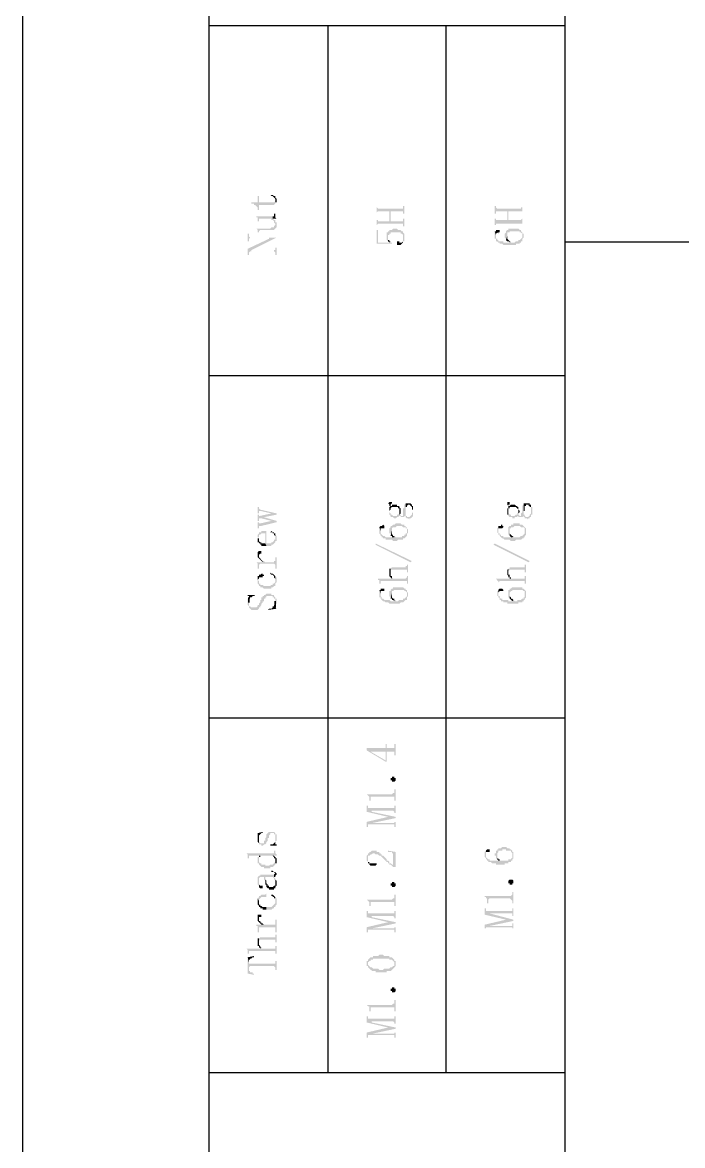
# Model space of a CAD drawing. Header units: inches. Extents: x 3613 to 8393, y -2205 to -794.
# Drawn here: x 3613.22 to 3636.98, y -1720.18 to -1679.76 of the extents above; entities that cross this region are included whole.
import ezdxf

# ---------------------------------------------------------------- set-up
doc = ezdxf.new("R2010")
doc.units = ezdxf.units.IN
doc.header["$MEASUREMENT"] = 0

msp = doc.modelspace()

# ---------------------------------------------------------------- hatches: boundary and pattern name
at = {"transparency": 33554559}
for points in [[(3622.139, -1686.014), (3622.229, -1686.014), (3622.274, -1686.059), (3622.274, -1686.059), (3622.32, -1686.105), (3622.32, -1686.285), (3622.32, -1686.24), (3622.365, -1686.24), (3622.365, -1686.15), (3622.365, -1686.105), (3622.32, -1686.059), (3622.32, -1686.014), (3622.274, -1686.014), (3622.229, -1685.969), (3622.184, -1685.969)], [(3621.462, -1686.24), (3621.462, -1686.285), (3621.552, -1686.285), (3621.552, -1686.33), (3621.598, -1686.33), (3621.643, -1686.375), (3621.643, -1686.375), (3621.688, -1686.42), (3621.688, -1686.511), (3621.733, -1686.511), (3621.733, -1686.33), (3622.274, -1686.33), (3622.32, -1686.285), (3622.32, -1686.15), (3622.32, -1686.195), (3622.32, -1686.195), (3622.274, -1686.24), (3621.733, -1686.24), (3621.733, -1686.014), (3621.688, -1686.014), (3621.688, -1686.24)], [(3625.975, -1686.375), (3625.975, -1686.646), (3625.975, -1686.601), (3625.975, -1686.601), (3626.02, -1686.556), (3626.427, -1686.556), (3626.427, -1686.917), (3626.472, -1686.556), (3626.923, -1686.556), (3626.923, -1686.601), (3626.923, -1686.646), (3626.968, -1686.646), (3626.968, -1686.375), (3626.923, -1686.375), (3626.923, -1686.42), (3626.923, -1686.466), (3626.02, -1686.466), (3625.975, -1686.42)], [(3630.218, -1686.375), (3630.218, -1686.646), (3630.263, -1686.646), (3630.263, -1686.556), (3630.669, -1686.556), (3630.669, -1686.872), (3630.714, -1686.556), (3631.211, -1686.556), (3631.211, -1686.646), (3631.211, -1686.375), (3631.211, -1686.42), (3631.166, -1686.42), (3631.166, -1686.466), (3630.308, -1686.466), (3630.263, -1686.42), (3630.263, -1686.375), (3630.263, -1686.375)], [(3621.643, -1686.736), (3621.643, -1686.781), (3621.688, -1686.781), (3621.688, -1686.827), (3621.688, -1686.917), (3621.733, -1686.917), (3621.733, -1686.872), (3621.733, -1686.827), (3622.184, -1686.827), (3622.184, -1686.872), (3622.229, -1686.872), (3622.274, -1686.917), (3622.274, -1686.962), (3622.274, -1686.962), (3622.32, -1687.007), (3622.32, -1687.052), (3622.32, -1686.872), (3622.274, -1686.872), (3622.229, -1686.827), (3622.229, -1686.736)], [(3622.229, -1686.736), (3622.229, -1686.827), (3622.365, -1686.827), (3622.32, -1686.781), (3622.32, -1686.736), (3622.32, -1686.646), (3622.274, -1686.646), (3622.274, -1686.691), (3622.274, -1686.736), (3622.274, -1686.736)], [(3625.975, -1686.827), (3625.975, -1687.097), (3625.975, -1687.052), (3625.975, -1687.052), (3626.02, -1687.007), (3626.923, -1687.007), (3626.923, -1687.097), (3626.968, -1687.097), (3626.968, -1686.827), (3626.923, -1686.827), (3626.923, -1686.872), (3626.923, -1686.917), (3626.472, -1686.917), (3626.472, -1686.556), (3626.427, -1686.917), (3626.02, -1686.917), (3626.02, -1686.872), (3625.975, -1686.872), (3625.975, -1686.827)], [(3630.218, -1686.827), (3630.218, -1687.052), (3630.263, -1687.052), (3630.263, -1687.007), (3631.211, -1687.007), (3631.211, -1687.052), (3631.211, -1686.827), (3631.211, -1686.827), (3631.166, -1686.872), (3630.714, -1686.872), (3630.714, -1686.556), (3630.669, -1686.872), (3630.263, -1686.872), (3630.263, -1686.827), (3630.263, -1686.827)], [(3621.643, -1687.188), (3621.643, -1687.188), (3621.688, -1687.233), (3621.688, -1687.278), (3621.688, -1687.323), (3621.733, -1687.323), (3621.733, -1687.278), (3621.733, -1687.278), (3621.778, -1687.233), (3622.274, -1687.233), (3622.32, -1687.188), (3622.32, -1687.188), (3622.365, -1687.143), (3622.365, -1687.052), (3622.365, -1686.962), (3622.32, -1686.962), (3622.32, -1686.917), (3622.32, -1686.872), (3622.32, -1687.052), (3622.32, -1687.052), (3622.274, -1687.097), (3622.274, -1687.143), (3622.184, -1687.143), (3622.139, -1687.188)], [(3626.336, -1687.458), (3626.336, -1687.504), (3626.336, -1687.594), (3626.336, -1687.594), (3626.382, -1687.639), (3626.382, -1687.458), (3626.382, -1687.413), (3626.427, -1687.413), (3626.427, -1687.368), (3626.472, -1687.368), (3626.472, -1687.323), (3626.833, -1687.323), (3626.833, -1687.368), (3626.878, -1687.368), (3626.923, -1687.413), (3626.923, -1687.458), (3626.923, -1687.639), (3626.968, -1687.639), (3626.968, -1687.549), (3626.968, -1687.458), (3626.968, -1687.368), (3626.968, -1687.368), (3626.923, -1687.323), (3626.923, -1687.278), (3626.878, -1687.278), (3626.833, -1687.233), (3626.743, -1687.233), (3626.697, -1687.188), (3626.562, -1687.188), (3626.517, -1687.233), (3626.427, -1687.233), (3626.427, -1687.278), (3626.382, -1687.278), (3626.382, -1687.323), (3626.336, -1687.323), (3626.336, -1687.413), (3626.336, -1687.413)], [(3630.579, -1687.458), (3630.579, -1687.504), (3630.579, -1687.504), (3630.624, -1687.549), (3630.624, -1687.594), (3630.624, -1687.594), (3630.669, -1687.458), (3630.669, -1687.413), (3630.669, -1687.323), (3630.759, -1687.323), (3630.759, -1687.278), (3631.12, -1687.278), (3631.12, -1687.323), (3631.166, -1687.323), (3631.211, -1687.368), (3631.211, -1687.413), (3631.211, -1687.594), (3631.211, -1687.549), (3631.256, -1687.504), (3631.256, -1687.458), (3631.256, -1687.368), (3631.211, -1687.368), (3631.211, -1687.323), (3631.211, -1687.323), (3631.166, -1687.278), (3631.166, -1687.233), (3631.12, -1687.233), (3631.075, -1687.188), (3630.714, -1687.188), (3630.714, -1687.233), (3630.669, -1687.233), (3630.624, -1687.278), (3630.624, -1687.323), (3630.579, -1687.368), (3630.579, -1687.413)], [(3621.327, -1687.368), (3621.327, -1687.639), (3621.372, -1687.639), (3621.372, -1687.549), (3621.372, -1687.549), (3621.417, -1687.504), (3622.094, -1687.504), (3622.094, -1687.549), (3622.365, -1687.504), (3621.417, -1687.504), (3621.372, -1687.458), (3621.372, -1687.368)], [(3621.327, -1687.91), (3621.327, -1688.135), (3621.372, -1688.135), (3621.372, -1688.045), (3621.372, -1688.045), (3621.417, -1688), (3621.462, -1687.955), (3622.365, -1687.504), (3622.094, -1687.549)], [(3625.975, -1687.233), (3625.975, -1687.729), (3626.517, -1687.729), (3626.517, -1687.684), (3626.472, -1687.684), (3626.472, -1687.639), (3626.427, -1687.684), (3626.02, -1687.684), (3626.02, -1687.233)], [(3626.382, -1687.639), (3626.382, -1687.639), (3626.427, -1687.684), (3626.427, -1687.684), (3626.472, -1687.639), (3626.427, -1687.639), (3626.427, -1687.594), (3626.382, -1687.594), (3626.382, -1687.504), (3626.382, -1687.504)], [(3626.697, -1687.729), (3626.697, -1687.774), (3626.833, -1687.774), (3626.878, -1687.729), (3626.878, -1687.729), (3626.923, -1687.684), (3626.923, -1687.504), (3626.923, -1687.549), (3626.923, -1687.639), (3626.923, -1687.639), (3626.878, -1687.684), (3626.788, -1687.684), (3626.788, -1687.639), (3626.697, -1687.639), (3626.697, -1687.684)], [(3630.218, -1687.278), (3630.263, -1687.413), (3630.263, -1687.368), (3630.263, -1687.368), (3630.308, -1687.323), (3630.308, -1687.323), (3630.353, -1687.368), (3630.353, -1687.323), (3630.398, -1687.323), (3630.398, -1687.278), (3630.398, -1687.233), (3630.263, -1687.233), (3630.263, -1687.278)], [(3630.218, -1687.413), (3630.218, -1687.504), (3630.218, -1687.549), (3630.263, -1687.549), (3630.263, -1687.639), (3630.308, -1687.639), (3630.353, -1687.684), (3630.398, -1687.684), (3630.398, -1687.729), (3630.489, -1687.729), (3630.534, -1687.774), (3630.985, -1687.774), (3630.985, -1687.729), (3631.12, -1687.729), (3631.12, -1687.684), (3631.166, -1687.684), (3631.166, -1687.639), (3631.211, -1687.639), (3631.211, -1687.458), (3631.211, -1687.504), (3631.211, -1687.504), (3631.166, -1687.549), (3631.166, -1687.549), (3631.12, -1687.594), (3631.075, -1687.594), (3631.075, -1687.639), (3630.985, -1687.639), (3630.94, -1687.684), (3630.804, -1687.684), (3630.804, -1687.639), (3630.759, -1687.639), (3630.759, -1687.684), (3630.534, -1687.684), (3630.534, -1687.639), (3630.353, -1687.639), (3630.353, -1687.594), (3630.308, -1687.594), (3630.308, -1687.549), (3630.263, -1687.549), (3630.263, -1687.458), (3630.263, -1687.413), (3630.218, -1687.278), (3630.218, -1687.368), (3630.218, -1687.368)], [(3630.624, -1687.594), (3630.669, -1687.639), (3630.714, -1687.639), (3630.759, -1687.684), (3630.759, -1687.639), (3630.759, -1687.639), (3630.714, -1687.594), (3630.714, -1687.594), (3630.669, -1687.549), (3630.669, -1687.458), (3630.669, -1687.458)], [(3621.417, -1688), (3622.274, -1688), (3622.32, -1688.045), (3622.32, -1688.135), (3622.365, -1688.135), (3622.365, -1687.865), (3622.32, -1687.865), (3622.32, -1687.955), (3622.274, -1687.955), (3622.274, -1688), (3621.462, -1688), (3621.462, -1687.955)], [(3621.688, -1697.207), (3621.688, -1697.433), (3621.733, -1697.433), (3621.733, -1697.388), (3621.733, -1697.342), (3621.778, -1697.342), (3622.184, -1697.433), (3622.184, -1697.433), (3622.365, -1697.478), (3622.365, -1697.433), (3621.778, -1697.297), (3621.778, -1697.297), (3621.733, -1697.252), (3621.733, -1697.207)], [(3626.382, -1697.072), (3626.382, -1697.072), (3626.427, -1697.117), (3626.427, -1697.162), (3626.472, -1697.207), (3626.472, -1697.117), (3626.472, -1697.117), (3626.517, -1697.072), (3626.517, -1697.026), (3626.427, -1697.026)], [(3626.427, -1697.478), (3626.472, -1697.523), (3626.472, -1697.568), (3626.562, -1697.568), (3626.607, -1697.613), (3626.652, -1697.613), (3626.697, -1697.568), (3626.743, -1697.568), (3626.788, -1697.523), (3626.833, -1697.523), (3626.833, -1697.568), (3626.968, -1697.568), (3626.968, -1697.523), (3627.013, -1697.523), (3627.013, -1697.568), (3627.013, -1697.568), (3627.059, -1697.613), (3627.104, -1697.613), (3627.149, -1697.658), (3627.149, -1697.613), (3627.194, -1697.613), (3627.239, -1697.568), (3627.239, -1697.568), (3627.284, -1697.523), (3627.284, -1697.478), (3627.284, -1697.342), (3627.284, -1697.297), (3627.284, -1697.207), (3627.284, -1697.162), (3627.284, -1697.342), (3627.284, -1697.388), (3627.239, -1697.433), (3627.239, -1697.478), (3627.239, -1697.478), (3627.194, -1697.523), (3627.194, -1697.523), (3627.149, -1697.568), (3627.059, -1697.568), (3627.059, -1697.523), (3627.013, -1697.523), (3627.013, -1697.478), (3627.013, -1697.072), (3626.968, -1697.117), (3626.968, -1697.207), (3626.968, -1697.252), (3626.923, -1697.252), (3626.923, -1697.342), (3626.923, -1697.388), (3626.923, -1697.478), (3626.923, -1697.523), (3626.833, -1697.523), (3626.833, -1697.478), (3626.788, -1697.478), (3626.788, -1697.342), (3626.788, -1697.388), (3626.788, -1697.433), (3626.788, -1697.433), (3626.743, -1697.478), (3626.697, -1697.478), (3626.697, -1697.523), (3626.562, -1697.523), (3626.517, -1697.478), (3626.472, -1697.478), (3626.472, -1697.433), (3626.472, -1697.433), (3626.427, -1697.388), (3626.427, -1697.342)], [(3626.427, -1697.342), (3626.427, -1697.388), (3626.427, -1697.478), (3626.427, -1697.342), (3626.427, -1697.342), (3626.472, -1697.297), (3626.472, -1697.252), (3626.472, -1697.252), (3626.517, -1697.207), (3626.743, -1697.207), (3626.743, -1697.252), (3626.788, -1697.252), (3626.788, -1697.342), (3626.788, -1697.478), (3626.833, -1697.433), (3626.833, -1697.342), (3626.833, -1697.252), (3626.833, -1697.252), (3626.788, -1697.207), (3626.788, -1697.162), (3626.697, -1697.162), (3626.697, -1697.117), (3626.517, -1697.117), (3626.517, -1697.162), (3626.472, -1697.162), (3626.472, -1697.117), (3626.472, -1697.207), (3626.427, -1697.207), (3626.427, -1697.252)], [(3627.013, -1697.072), (3627.013, -1697.478), (3627.013, -1697.433), (3627.013, -1697.342), (3627.013, -1697.297), (3627.013, -1697.207), (3627.059, -1697.207), (3627.059, -1697.162), (3627.059, -1697.162), (3627.104, -1697.117), (3627.149, -1697.117), (3627.194, -1697.162), (3627.194, -1697.162), (3627.239, -1697.207), (3627.239, -1697.297), (3627.284, -1697.297), (3627.284, -1697.342), (3627.284, -1697.162), (3627.239, -1697.162), (3627.239, -1697.117), (3627.239, -1697.117), (3627.194, -1697.072)], [(3630.669, -1697.072), (3630.669, -1697.117), (3630.669, -1697.117), (3630.714, -1697.162), (3630.714, -1697.207), (3630.714, -1697.117), (3630.759, -1697.117), (3630.759, -1697.072), (3630.759, -1697.026), (3630.669, -1697.026)], [(3630.669, -1697.342), (3630.669, -1697.388), (3630.669, -1697.478), (3630.714, -1697.478), (3630.714, -1697.342), (3630.714, -1697.252), (3630.759, -1697.252), (3630.759, -1697.207), (3630.985, -1697.207), (3631.03, -1697.252), (3631.03, -1697.252), (3631.075, -1697.297), (3631.075, -1697.342), (3631.075, -1697.478), (3631.075, -1697.433), (3631.075, -1697.433), (3631.12, -1697.388), (3631.12, -1697.342), (3631.12, -1697.342), (3631.075, -1697.297), (3631.075, -1697.252), (3631.075, -1697.207), (3631.03, -1697.207), (3631.03, -1697.162), (3630.985, -1697.162), (3630.94, -1697.117), (3630.804, -1697.117), (3630.759, -1697.162), (3630.714, -1697.162), (3630.714, -1697.117), (3630.714, -1697.207), (3630.714, -1697.252), (3630.669, -1697.252)], [(3630.714, -1697.478), (3630.714, -1697.523), (3630.714, -1697.523), (3630.759, -1697.568), (3630.85, -1697.568), (3630.85, -1697.613), (3630.94, -1697.613), (3630.94, -1697.568), (3631.03, -1697.568), (3631.03, -1697.523), (3631.075, -1697.523), (3631.075, -1697.568), (3631.211, -1697.568), (3631.256, -1697.523), (3631.256, -1697.568), (3631.301, -1697.568), (3631.301, -1697.613), (3631.391, -1697.613), (3631.391, -1697.658), (3631.436, -1697.613), (3631.481, -1697.613), (3631.481, -1697.568), (3631.527, -1697.568), (3631.527, -1697.523), (3631.527, -1697.478), (3631.572, -1697.478), (3631.572, -1697.342), (3631.572, -1697.297), (3631.572, -1697.207), (3631.527, -1697.207), (3631.527, -1697.162), (3631.527, -1697.342), (3631.527, -1697.433), (3631.527, -1697.433), (3631.481, -1697.478), (3631.481, -1697.523), (3631.436, -1697.523), (3631.436, -1697.568), (3631.346, -1697.568), (3631.301, -1697.523), (3631.301, -1697.478), (3631.256, -1697.478), (3631.256, -1697.072), (3631.256, -1697.117), (3631.256, -1697.117), (3631.211, -1697.162), (3631.211, -1697.207), (3631.211, -1697.252), (3631.211, -1697.342), (3631.211, -1697.388), (3631.211, -1697.388), (3631.166, -1697.433), (3631.166, -1697.478), (3631.166, -1697.523), (3631.12, -1697.523), (3631.075, -1697.478), (3631.075, -1697.342), (3631.075, -1697.388), (3631.075, -1697.388), (3631.03, -1697.433), (3631.03, -1697.478), (3630.985, -1697.478), (3630.94, -1697.523), (3630.804, -1697.523), (3630.804, -1697.478), (3630.759, -1697.478), (3630.714, -1697.433), (3630.714, -1697.342)], [(3631.256, -1697.072), (3631.256, -1697.478), (3631.256, -1697.433), (3631.256, -1697.342), (3631.301, -1697.342), (3631.301, -1697.297), (3631.301, -1697.207), (3631.301, -1697.162), (3631.346, -1697.162), (3631.346, -1697.117), (3631.436, -1697.117), (3631.436, -1697.162), (3631.481, -1697.162), (3631.481, -1697.207), (3631.527, -1697.207), (3631.527, -1697.297), (3631.527, -1697.342), (3631.527, -1697.162), (3631.527, -1697.117), (3631.481, -1697.117), (3631.481, -1697.072), (3631.301, -1697.072)], [(3621.688, -1697.478), (3621.688, -1697.703), (3621.733, -1697.703), (3621.733, -1697.658), (3621.733, -1697.613), (3621.823, -1697.613), (3621.913, -1697.568), (3622.365, -1697.478), (3622.184, -1697.433), (3621.778, -1697.523), (3621.733, -1697.523), (3621.733, -1697.478), (3621.733, -1697.478)], [(3621.823, -1697.613), (3622.184, -1697.703), (3622.184, -1697.703), (3622.365, -1697.749), (3622.365, -1697.703), (3621.913, -1697.568)], [(3621.688, -1697.749), (3621.688, -1697.974), (3621.733, -1697.974), (3621.733, -1697.929), (3621.733, -1697.884), (3621.823, -1697.884), (3622.365, -1697.749), (3622.184, -1697.703), (3621.778, -1697.794), (3621.733, -1697.794), (3621.733, -1697.749), (3621.733, -1697.749)], [(3621.688, -1698.2), (3621.688, -1698.335), (3621.688, -1698.29), (3621.733, -1698.29), (3621.733, -1698.245), (3621.733, -1698.2), (3621.778, -1698.2), (3621.823, -1698.155), (3621.959, -1698.155), (3621.959, -1698.516), (3622.004, -1698.606), (3622.184, -1698.606), (3622.184, -1698.561), (3622.229, -1698.561), (3622.274, -1698.516), (3622.274, -1698.516), (3622.32, -1698.471), (3622.32, -1698.426), (3622.365, -1698.426), (3622.365, -1698.335), (3622.365, -1698.29), (3622.365, -1698.245), (3622.32, -1698.2), (3622.32, -1698.155), (3622.32, -1698.29), (3622.32, -1698.38), (3622.274, -1698.38), (3622.274, -1698.426), (3622.274, -1698.426), (3622.229, -1698.471), (3622.184, -1698.471), (3622.184, -1698.516), (3622.004, -1698.516), (3622.004, -1698.065), (3621.823, -1698.065), (3621.823, -1698.11), (3621.733, -1698.11), (3621.733, -1698.155), (3621.733, -1698.155)], [(3622.139, -1698.11), (3622.229, -1698.11), (3622.229, -1698.155), (3622.274, -1698.155), (3622.274, -1698.2), (3622.274, -1698.2), (3622.32, -1698.245), (3622.32, -1698.29), (3622.32, -1698.155), (3622.274, -1698.155), (3622.274, -1698.11), (3622.229, -1698.11), (3622.184, -1698.065), (3622.184, -1698.065)], [(3626.066, -1697.929), (3626.111, -1698.065), (3626.111, -1698.019), (3626.111, -1697.974), (3626.246, -1697.974), (3626.246, -1697.929), (3626.246, -1697.884), (3626.246, -1697.884), (3626.201, -1697.839), (3626.201, -1697.839), (3626.156, -1697.884), (3626.111, -1697.884)], [(3626.066, -1698.019), (3626.066, -1698.11), (3626.066, -1698.155), (3626.066, -1698.155), (3626.111, -1698.2), (3626.111, -1698.245), (3626.156, -1698.245), (3626.156, -1698.29), (3626.201, -1698.29), (3626.201, -1698.335), (3626.291, -1698.335), (3626.291, -1698.38), (3626.517, -1698.38), (3626.562, -1698.426), (3626.697, -1698.426), (3626.743, -1698.38), (3626.923, -1698.38), (3626.923, -1698.335), (3626.968, -1698.335), (3627.013, -1698.29), (3627.013, -1698.29), (3627.059, -1698.245), (3627.059, -1698.065), (3627.059, -1698.11), (3627.059, -1698.155), (3627.013, -1698.155), (3627.013, -1698.2), (3626.968, -1698.2), (3626.968, -1698.245), (3626.878, -1698.245), (3626.878, -1698.29), (3626.652, -1698.29), (3626.607, -1698.245), (3626.607, -1698.29), (3626.291, -1698.29), (3626.246, -1698.245), (3626.201, -1698.245), (3626.156, -1698.2), (3626.156, -1698.2), (3626.111, -1698.155), (3626.111, -1698.065), (3626.111, -1698.065), (3626.066, -1697.929)], [(3626.427, -1698.065), (3626.427, -1698.155), (3626.472, -1698.155), (3626.472, -1698.2), (3626.472, -1698.245), (3626.517, -1698.065), (3626.517, -1697.974), (3626.517, -1697.974), (3626.562, -1697.929), (3626.652, -1697.929), (3626.697, -1697.884), (3626.878, -1697.884), (3626.923, -1697.929), (3627.013, -1697.929), (3627.013, -1697.974), (3627.059, -1697.974), (3627.059, -1698.065), (3627.059, -1698.245), (3627.059, -1698.155), (3627.104, -1698.155), (3627.104, -1698.065), (3627.104, -1698.019), (3627.104, -1698.019), (3627.059, -1697.974), (3627.059, -1697.929), (3627.013, -1697.929), (3627.013, -1697.884), (3626.968, -1697.884), (3626.968, -1697.839), (3626.878, -1697.839), (3626.833, -1697.794), (3626.652, -1697.794), (3626.607, -1697.839), (3626.562, -1697.839), (3626.517, -1697.884), (3626.472, -1697.884), (3626.472, -1697.929), (3626.472, -1697.929), (3626.427, -1697.974), (3626.427, -1698.019), (3626.427, -1698.019)], [(3626.472, -1698.245), (3626.517, -1698.245), (3626.517, -1698.29), (3626.607, -1698.29), (3626.607, -1698.245), (3626.562, -1698.245), (3626.562, -1698.2), (3626.517, -1698.2), (3626.517, -1698.11), (3626.517, -1698.065)], [(3630.308, -1698.019), (3630.308, -1698.11), (3630.308, -1698.11), (3630.353, -1698.155), (3630.353, -1698.2), (3630.398, -1698.2), (3630.398, -1698.245), (3630.398, -1698.245), (3630.443, -1698.29), (3630.443, -1698.29), (3630.489, -1698.335), (3630.534, -1698.335), (3630.579, -1698.38), (3630.759, -1698.38), (3630.804, -1698.426), (3630.94, -1698.426), (3630.985, -1698.38), (3631.166, -1698.38), (3631.211, -1698.335), (3631.256, -1698.335), (3631.256, -1698.29), (3631.301, -1698.29), (3631.301, -1698.245), (3631.301, -1698.065), (3631.301, -1698.11), (3631.301, -1698.155), (3631.301, -1698.155), (3631.256, -1698.2), (3631.256, -1698.2), (3631.211, -1698.245), (3631.166, -1698.245), (3631.12, -1698.29), (3630.895, -1698.29), (3630.895, -1698.245), (3630.85, -1698.29), (3630.534, -1698.29), (3630.534, -1698.245), (3630.443, -1698.245), (3630.443, -1698.2), (3630.398, -1698.2), (3630.398, -1698.155), (3630.353, -1698.155), (3630.353, -1698.065), (3630.353, -1697.929), (3630.353, -1697.929), (3630.308, -1697.974)], [(3630.353, -1697.929), (3630.353, -1698.065), (3630.353, -1698.019), (3630.353, -1697.974), (3630.489, -1697.974), (3630.534, -1697.929), (3630.534, -1697.884), (3630.489, -1697.884), (3630.489, -1697.839), (3630.443, -1697.839), (3630.443, -1697.884), (3630.353, -1697.884)], [(3630.714, -1698.065), (3630.714, -1698.155), (3630.714, -1698.2), (3630.759, -1698.2), (3630.759, -1698.245), (3630.759, -1698.065), (3630.759, -1697.974), (3630.804, -1697.974), (3630.804, -1697.929), (3630.895, -1697.929), (3630.94, -1697.884), (3631.12, -1697.884), (3631.166, -1697.929), (3631.256, -1697.929), (3631.301, -1697.974), (3631.301, -1698.065), (3631.301, -1698.245), (3631.346, -1698.2), (3631.346, -1698.155), (3631.346, -1698.065), (3631.346, -1698.019), (3631.346, -1697.974), (3631.346, -1697.974), (3631.301, -1697.929), (3631.301, -1697.929), (3631.256, -1697.884), (3631.256, -1697.884), (3631.211, -1697.839), (3631.12, -1697.839), (3631.12, -1697.794), (3630.895, -1697.794), (3630.895, -1697.839), (3630.804, -1697.839), (3630.804, -1697.884), (3630.759, -1697.884), (3630.714, -1697.929), (3630.714, -1698.019), (3630.714, -1698.019)], [(3630.759, -1698.245), (3630.759, -1698.245), (3630.804, -1698.29), (3630.85, -1698.29), (3630.895, -1698.245), (3630.85, -1698.245), (3630.804, -1698.2), (3630.804, -1698.2), (3630.759, -1698.155), (3630.759, -1698.11), (3630.759, -1698.065)], [(3621.688, -1698.335), (3621.688, -1698.426), (3621.688, -1698.471), (3621.733, -1698.471), (3621.733, -1698.516), (3621.778, -1698.516), (3621.778, -1698.561), (3621.823, -1698.561), (3621.823, -1698.606), (3622.004, -1698.606), (3621.959, -1698.516), (3621.823, -1698.516), (3621.823, -1698.471), (3621.778, -1698.471), (3621.733, -1698.426), (3621.733, -1698.335), (3621.688, -1698.335), (3621.688, -1698.2), (3621.688, -1698.245), (3621.688, -1698.29)], [(3621.688, -1698.922), (3621.688, -1698.967), (3621.688, -1699.012), (3621.733, -1699.057), (3621.733, -1698.922), (3621.733, -1698.922), (3621.778, -1698.877), (3621.823, -1698.877), (3621.823, -1698.832), (3621.823, -1698.787), (3621.733, -1698.787), (3621.688, -1698.832), (3621.688, -1698.877)], [(3627.239, -1699.148), (3627.194, -1699.193), (3625.93, -1698.561), (3625.93, -1698.516)], [(3631.481, -1699.148), (3631.436, -1699.193), (3630.173, -1698.561), (3630.218, -1698.516)], [(3621.643, -1699.193), (3621.643, -1699.193), (3621.688, -1699.238), (3621.688, -1699.283), (3621.688, -1699.373), (3621.688, -1699.419), (3621.733, -1699.419), (3621.733, -1699.283), (3621.733, -1699.283), (3621.778, -1699.238), (3622.274, -1699.238), (3622.32, -1699.283), (3622.32, -1699.419), (3622.365, -1699.419), (3622.365, -1699.012), (3622.32, -1699.012), (3622.32, -1699.148), (3622.274, -1699.148), (3622.274, -1699.193), (3621.959, -1699.193), (3621.913, -1699.148), (3621.868, -1699.148), (3621.868, -1699.193)], [(3621.733, -1699.057), (3621.733, -1699.057), (3621.778, -1699.103), (3621.778, -1699.103), (3621.823, -1699.148), (3621.823, -1699.148), (3621.868, -1699.193), (3621.868, -1699.148), (3621.868, -1699.148), (3621.823, -1699.103), (3621.823, -1699.103), (3621.778, -1699.057), (3621.778, -1699.057), (3621.733, -1699.012), (3621.733, -1698.967), (3621.733, -1698.922)], [(3626.472, -1699.419), (3626.472, -1699.554), (3626.472, -1699.509), (3626.472, -1699.464), (3627.059, -1699.464), (3627.059, -1699.554), (3627.104, -1699.554), (3627.104, -1699.283), (3627.059, -1699.283), (3627.059, -1699.328), (3627.013, -1699.328), (3627.013, -1699.373), (3626.517, -1699.373)], [(3630.714, -1699.419), (3630.714, -1699.554), (3630.714, -1699.509), (3630.714, -1699.509), (3630.759, -1699.464), (3631.301, -1699.464), (3631.301, -1699.554), (3631.346, -1699.554), (3631.346, -1699.283), (3631.301, -1699.283), (3631.301, -1699.328), (3631.301, -1699.373), (3630.759, -1699.373), (3630.759, -1699.419)], [(3621.688, -1699.825), (3621.688, -1699.915), (3621.688, -1699.96), (3621.688, -1699.825), (3621.688, -1699.825), (3621.733, -1699.78), (3621.733, -1699.734), (3621.868, -1699.734), (3621.868, -1699.689), (3621.913, -1699.689), (3621.913, -1699.644), (3621.868, -1699.644), (3621.868, -1699.599), (3621.823, -1699.599), (3621.778, -1699.644), (3621.733, -1699.644), (3621.733, -1699.689), (3621.688, -1699.689), (3621.688, -1699.78), (3621.688, -1699.78)], [(3621.688, -1699.96), (3621.733, -1700.005), (3621.733, -1700.05), (3621.778, -1700.05), (3621.778, -1700.095), (3621.868, -1700.095), (3621.913, -1700.141), (3622.184, -1700.141), (3622.184, -1700.095), (3622.229, -1700.095), (3622.274, -1700.05), (3622.32, -1700.05), (3622.32, -1700.005), (3622.32, -1699.96), (3622.365, -1699.915), (3622.365, -1699.825), (3622.365, -1699.734), (3622.32, -1699.734), (3622.32, -1699.689), (3622.32, -1699.825), (3622.32, -1699.87), (3622.32, -1699.915), (3622.274, -1699.96), (3622.229, -1699.96), (3622.229, -1700.005), (3622.184, -1700.005), (3622.139, -1700.05), (3621.913, -1700.05), (3621.868, -1700.005), (3621.778, -1700.005), (3621.778, -1699.96), (3621.733, -1699.96), (3621.733, -1699.915), (3621.733, -1699.87), (3621.688, -1699.825)], [(3622.139, -1699.599), (3622.139, -1699.599), (3622.184, -1699.644), (3622.229, -1699.644), (3622.274, -1699.689), (3622.274, -1699.734), (3622.32, -1699.78), (3622.32, -1699.825), (3622.32, -1699.689), (3622.274, -1699.644), (3622.274, -1699.644), (3622.229, -1699.599), (3622.184, -1699.599), (3622.139, -1699.554)], [(3626.02, -1699.78), (3626.02, -1699.825), (3626.066, -1699.825), (3626.066, -1699.87), (3626.066, -1699.96), (3626.111, -1699.96), (3626.111, -1699.915), (3626.111, -1699.87), (3627.059, -1699.87), (3627.059, -1699.96), (3627.104, -1699.96), (3627.104, -1699.689), (3627.059, -1699.689), (3627.059, -1699.734), (3627.059, -1699.734), (3627.013, -1699.78), (3626.562, -1699.78), (3626.517, -1699.734), (3626.517, -1699.78)], [(3626.427, -1699.554), (3626.427, -1699.599), (3626.427, -1699.689), (3626.427, -1699.689), (3626.472, -1699.734), (3626.472, -1699.734), (3626.517, -1699.78), (3626.517, -1699.734), (3626.517, -1699.689), (3626.472, -1699.689), (3626.472, -1699.644), (3626.472, -1699.419), (3626.427, -1699.419), (3626.427, -1699.464), (3626.427, -1699.509)], [(3630.263, -1699.78), (3630.263, -1699.78), (3630.308, -1699.825), (3630.308, -1699.87), (3630.353, -1699.87), (3630.353, -1699.96), (3630.353, -1699.915), (3630.353, -1699.915), (3630.398, -1699.87), (3631.301, -1699.87), (3631.301, -1699.96), (3631.346, -1699.96), (3631.346, -1699.689), (3631.301, -1699.689), (3631.301, -1699.734), (3631.301, -1699.78), (3630.804, -1699.78), (3630.804, -1699.734), (3630.804, -1699.78)], [(3630.669, -1699.554), (3630.669, -1699.599), (3630.669, -1699.644), (3630.714, -1699.689), (3630.714, -1699.734), (3630.759, -1699.734), (3630.759, -1699.78), (3630.804, -1699.78), (3630.804, -1699.734), (3630.759, -1699.734), (3630.759, -1699.689), (3630.759, -1699.644), (3630.714, -1699.644), (3630.714, -1699.419), (3630.714, -1699.419), (3630.669, -1699.464), (3630.669, -1699.509)], [(3626.427, -1700.321), (3626.427, -1700.411), (3626.427, -1700.411), (3626.472, -1700.457), (3626.472, -1700.502), (3626.472, -1700.502), (3626.517, -1700.321), (3626.517, -1700.276), (3626.517, -1700.231), (3626.562, -1700.231), (3626.607, -1700.186), (3626.968, -1700.186), (3626.968, -1700.231), (3627.013, -1700.231), (3627.059, -1700.276), (3627.059, -1700.502), (3627.059, -1700.457), (3627.059, -1700.457), (3627.104, -1700.411), (3627.104, -1700.321), (3627.104, -1700.276), (3627.059, -1700.276), (3627.059, -1700.186), (3627.013, -1700.186), (3627.013, -1700.141), (3626.968, -1700.141), (3626.923, -1700.095), (3626.562, -1700.095), (3626.562, -1700.141), (3626.517, -1700.141), (3626.472, -1700.186), (3626.472, -1700.231), (3626.427, -1700.231)], [(3630.714, -1700.321), (3630.714, -1700.411), (3630.714, -1700.457), (3630.714, -1700.457), (3630.759, -1700.502), (3630.759, -1700.321), (3630.759, -1700.276), (3630.759, -1700.276), (3630.804, -1700.231), (3630.85, -1700.231), (3630.85, -1700.186), (3631.211, -1700.186), (3631.256, -1700.231), (3631.301, -1700.231), (3631.301, -1700.276), (3631.301, -1700.502), (3631.346, -1700.457), (3631.346, -1700.411), (3631.346, -1700.321), (3631.346, -1700.276), (3631.346, -1700.231), (3631.301, -1700.186), (3631.301, -1700.186), (3631.256, -1700.141), (3631.211, -1700.141), (3631.211, -1700.095), (3630.85, -1700.095), (3630.804, -1700.141), (3630.759, -1700.141), (3630.759, -1700.186), (3630.714, -1700.186), (3630.714, -1700.231)], [(3621.327, -1700.637), (3621.327, -1700.727), (3621.327, -1700.727), (3621.372, -1700.772), (3621.372, -1700.818), (3621.372, -1700.818), (3621.417, -1700.863), (3621.417, -1700.863), (3621.462, -1700.908), (3621.688, -1700.908), (3621.733, -1700.863), (3621.733, -1700.818), (3621.778, -1700.818), (3621.778, -1700.772), (3621.778, -1700.772), (3621.823, -1700.727), (3621.823, -1700.682), (3621.868, -1700.637), (3621.868, -1700.592), (3621.913, -1700.592), (3621.913, -1700.502), (3621.959, -1700.502), (3621.959, -1700.457), (3622.004, -1700.457), (3622.004, -1700.411), (3622.229, -1700.411), (3622.229, -1700.457), (3622.274, -1700.457), (3622.274, -1700.502), (3622.32, -1700.502), (3622.32, -1700.592), (3622.32, -1700.772), (3622.32, -1700.727), (3622.365, -1700.682), (3622.365, -1700.592), (3622.365, -1700.502), (3622.32, -1700.502), (3622.32, -1700.457), (3622.32, -1700.457), (3622.274, -1700.411), (3622.274, -1700.366), (3622.184, -1700.366), (3622.184, -1700.321), (3622.004, -1700.321), (3621.959, -1700.366), (3621.913, -1700.366), (3621.913, -1700.411), (3621.868, -1700.411), (3621.868, -1700.457), (3621.823, -1700.457), (3621.823, -1700.547), (3621.778, -1700.547), (3621.778, -1700.637), (3621.733, -1700.682), (3621.733, -1700.727), (3621.688, -1700.727), (3621.688, -1700.772), (3621.688, -1700.772), (3621.643, -1700.818), (3621.462, -1700.818), (3621.417, -1700.772), (3621.372, -1700.772), (3621.372, -1700.682), (3621.372, -1700.502), (3621.327, -1700.502), (3621.327, -1700.592), (3621.327, -1700.592)], [(3621.327, -1700.366), (3621.327, -1700.411), (3621.372, -1700.411), (3621.372, -1700.592), (3621.372, -1700.502), (3621.417, -1700.502), (3621.417, -1700.457), (3621.462, -1700.457), (3621.507, -1700.411), (3621.552, -1700.411), (3621.598, -1700.366), (3621.552, -1700.366)], [(3626.066, -1700.186), (3626.111, -1700.321), (3626.111, -1700.276), (3626.111, -1700.231), (3626.246, -1700.231), (3626.246, -1700.186), (3626.246, -1700.141), (3626.111, -1700.141), (3626.111, -1700.186)], [(3626.066, -1700.321), (3626.066, -1700.411), (3626.066, -1700.457), (3626.111, -1700.457), (3626.111, -1700.502), (3626.111, -1700.502), (3626.156, -1700.547), (3626.156, -1700.547), (3626.201, -1700.592), (3626.246, -1700.592), (3626.291, -1700.637), (3626.382, -1700.637), (3626.427, -1700.682), (3626.788, -1700.682), (3626.833, -1700.637), (3626.923, -1700.637), (3626.968, -1700.592), (3626.968, -1700.592), (3627.013, -1700.547), (3627.059, -1700.547), (3627.059, -1700.366), (3627.059, -1700.411), (3627.059, -1700.411), (3627.013, -1700.457), (3627.013, -1700.457), (3626.968, -1700.502), (3626.923, -1700.502), (3626.923, -1700.547), (3626.788, -1700.547), (3626.743, -1700.592), (3626.652, -1700.592), (3626.652, -1700.547), (3626.607, -1700.547), (3626.607, -1700.592), (3626.472, -1700.592), (3626.427, -1700.547), (3626.246, -1700.547), (3626.201, -1700.502), (3626.156, -1700.502), (3626.156, -1700.457), (3626.111, -1700.411), (3626.111, -1700.366), (3626.111, -1700.321), (3626.066, -1700.186), (3626.066, -1700.231), (3626.066, -1700.276)], [(3626.472, -1700.502), (3626.517, -1700.502), (3626.517, -1700.547), (3626.562, -1700.547), (3626.607, -1700.592), (3626.607, -1700.502), (3626.562, -1700.502), (3626.517, -1700.457), (3626.517, -1700.411), (3626.517, -1700.321)], [(3630.308, -1700.321), (3630.308, -1700.411), (3630.353, -1700.411), (3630.353, -1700.457), (3630.353, -1700.457), (3630.398, -1700.502), (3630.398, -1700.547), (3630.443, -1700.547), (3630.443, -1700.592), (3630.534, -1700.592), (3630.534, -1700.637), (3630.669, -1700.637), (3630.669, -1700.682), (3631.075, -1700.682), (3631.075, -1700.637), (3631.211, -1700.637), (3631.211, -1700.592), (3631.256, -1700.592), (3631.256, -1700.547), (3631.301, -1700.547), (3631.301, -1700.366), (3631.301, -1700.411), (3631.301, -1700.457), (3631.256, -1700.457), (3631.256, -1700.502), (3631.211, -1700.502), (3631.166, -1700.547), (3631.03, -1700.547), (3631.03, -1700.592), (3630.94, -1700.592), (3630.895, -1700.547), (3630.895, -1700.547), (3630.85, -1700.592), (3630.714, -1700.592), (3630.714, -1700.547), (3630.489, -1700.547), (3630.489, -1700.502), (3630.443, -1700.502), (3630.398, -1700.457), (3630.398, -1700.411), (3630.353, -1700.411), (3630.353, -1700.366), (3630.353, -1700.186), (3630.353, -1700.231), (3630.308, -1700.231), (3630.308, -1700.276)], [(3630.353, -1700.186), (3630.353, -1700.321), (3630.353, -1700.276), (3630.353, -1700.276), (3630.398, -1700.231), (3630.534, -1700.231), (3630.534, -1700.186), (3630.534, -1700.186), (3630.489, -1700.141), (3630.398, -1700.141)], [(3630.759, -1700.502), (3630.759, -1700.502), (3630.804, -1700.547), (3630.804, -1700.547), (3630.85, -1700.592), (3630.895, -1700.547), (3630.85, -1700.502), (3630.804, -1700.502), (3630.804, -1700.457), (3630.804, -1700.457), (3630.759, -1700.411), (3630.759, -1700.321)], [(3622.049, -1700.908), (3622.049, -1700.908), (3622.365, -1700.863), (3622.365, -1700.863), (3622.32, -1700.818), (3622.32, -1700.682), (3622.32, -1700.727), (3622.274, -1700.727), (3622.274, -1700.772), (3622.229, -1700.772), (3622.229, -1700.818), (3622.229, -1700.818), (3622.184, -1700.863), (3622.094, -1700.863)], [(3625.614, -1705.872), (3625.614, -1705.963), (3626.291, -1706.369), (3626.336, -1706.369), (3626.336, -1706.008), (3626.607, -1706.008), (3626.607, -1706.143), (3626.652, -1706.143), (3626.652, -1705.737), (3626.607, -1705.737), (3626.607, -1705.827), (3626.607, -1705.872), (3626.336, -1705.872), (3626.336, -1705.737), (3626.291, -1705.737), (3626.291, -1706.324), (3625.75, -1706.008), (3625.75, -1706.008)], [(3625.614, -1705.872), (3625.75, -1706.008), (3626.291, -1706.008), (3626.291, -1706.324), (3626.291, -1705.872)], [(3626.652, -1707.001), (3626.652, -1707.046), (3626.652, -1707.046), (3626.607, -1707.091), (3626.517, -1707.091), (3626.517, -1707.046), (3626.472, -1707.046), (3626.472, -1707.001), (3626.472, -1706.956), (3626.517, -1706.956), (3626.517, -1706.91), (3626.607, -1706.91), (3626.607, -1706.956), (3626.652, -1706.956), (3626.652, -1707.001)], [(3625.614, -1707.542), (3625.614, -1707.542), (3625.659, -1707.587), (3625.659, -1707.587), (3625.705, -1707.633), (3625.705, -1707.678), (3625.705, -1707.768), (3625.75, -1707.768), (3625.75, -1707.633), (3626.607, -1707.633), (3626.607, -1707.678), (3626.607, -1707.768), (3626.652, -1707.768), (3626.652, -1707.362), (3626.607, -1707.362), (3626.607, -1707.452), (3626.607, -1707.497), (3626.562, -1707.497), (3626.517, -1707.542)], [(3625.614, -1707.948), (3625.614, -1708.174), (3626.382, -1708.355), (3626.382, -1708.355), (3626.652, -1708.4), (3626.652, -1708.355), (3625.795, -1708.174), (3625.795, -1708.129), (3625.705, -1708.039), (3625.659, -1708.039), (3625.659, -1707.948)], [(3625.705, -1708.039), (3625.795, -1708.129), (3626.562, -1708.129), (3626.607, -1708.174), (3626.607, -1708.219), (3626.652, -1708.219), (3626.652, -1707.948), (3626.607, -1707.948), (3626.607, -1707.994), (3626.607, -1708.039), (3626.562, -1708.039)], [(3625.614, -1708.535), (3625.614, -1708.716), (3625.659, -1708.716), (3625.659, -1708.671), (3625.659, -1708.625), (3625.705, -1708.625), (3625.795, -1708.58), (3626.652, -1708.4), (3626.382, -1708.355)], [(3625.705, -1708.625), (3626.607, -1708.625), (3626.607, -1708.716), (3626.652, -1708.716), (3626.652, -1708.535), (3626.607, -1708.535), (3626.607, -1708.58), (3625.795, -1708.58)], [(3621.688, -1708.941), (3621.688, -1708.987), (3621.733, -1709.302), (3621.733, -1709.122), (3621.733, -1709.077), (3621.733, -1709.032), (3621.778, -1708.987), (3621.778, -1708.987), (3621.823, -1708.941), (3621.868, -1708.941), (3621.868, -1708.896)], [(3621.688, -1709.122), (3621.688, -1709.212), (3621.688, -1709.257), (3621.733, -1709.302), (3621.688, -1708.987), (3621.688, -1709.032)], [(3621.733, -1709.302), (3621.733, -1709.348), (3621.823, -1709.348), (3621.823, -1709.393), (3621.868, -1709.393), (3621.913, -1709.348), (3621.959, -1709.348), (3622.004, -1709.302), (3622.004, -1709.257), (3622.004, -1709.257), (3622.049, -1709.212), (3622.049, -1709.167), (3622.049, -1709.122), (3622.094, -1709.122), (3622.094, -1709.032), (3622.094, -1709.032), (3622.139, -1708.987), (3622.139, -1708.941), (3622.274, -1708.941), (3622.274, -1708.987), (3622.32, -1708.987), (3622.32, -1709.032), (3622.32, -1709.302), (3622.32, -1709.257), (3622.365, -1709.212), (3622.365, -1709.122), (3622.365, -1708.987), (3622.32, -1708.987), (3622.32, -1708.941), (3622.32, -1708.941), (3622.274, -1708.896), (3622.094, -1708.896), (3622.049, -1708.941), (3622.049, -1708.941), (3622.004, -1708.987), (3622.004, -1709.032), (3622.004, -1709.077), (3621.959, -1709.122), (3621.959, -1709.167), (3621.959, -1709.212), (3621.913, -1709.212), (3621.913, -1709.302), (3621.778, -1709.302), (3621.733, -1709.257), (3621.733, -1709.212), (3621.733, -1709.122)], [(3622.139, -1709.348), (3622.139, -1709.393), (3622.365, -1709.393), (3622.365, -1709.348), (3622.32, -1709.348), (3622.32, -1709.122), (3622.32, -1709.167), (3622.32, -1709.257), (3622.32, -1709.257), (3622.274, -1709.302), (3622.274, -1709.302), (3622.229, -1709.348), (3622.184, -1709.348)], [(3621.282, -1709.664), (3621.282, -1709.664), (3621.327, -1709.709), (3621.327, -1709.754), (3621.327, -1709.844), (3621.372, -1709.844), (3621.372, -1709.754), (3621.778, -1709.754), (3621.778, -1709.799), (3621.778, -1709.754), (3622.365, -1709.754), (3622.365, -1709.709), (3622.365, -1709.709), (3622.32, -1709.664), (3622.32, -1709.618), (3622.32, -1709.573), (3622.274, -1709.573), (3622.274, -1709.618), (3622.274, -1709.664), (3622.229, -1709.664)], [(3621.688, -1709.934), (3621.688, -1709.979), (3621.688, -1710.025), (3621.733, -1710.025), (3621.733, -1710.07), (3621.733, -1710.07), (3621.778, -1710.115), (3621.778, -1710.115), (3621.823, -1710.16), (3621.913, -1710.16), (3621.913, -1710.205), (3622.139, -1710.205), (3622.139, -1710.16), (3622.229, -1710.16), (3622.274, -1710.115), (3622.274, -1710.115), (3622.32, -1710.07), (3622.32, -1709.934), (3622.32, -1709.979), (3622.32, -1709.979), (3622.274, -1710.025), (3622.274, -1710.025), (3622.229, -1710.07), (3622.139, -1710.07), (3622.094, -1710.115), (3621.959, -1710.115), (3621.959, -1710.07), (3621.823, -1710.07), (3621.823, -1710.025), (3621.778, -1710.025), (3621.733, -1709.979), (3621.733, -1709.799), (3621.688, -1709.799), (3621.688, -1709.844), (3621.688, -1709.889)], [(3621.733, -1709.799), (3621.733, -1709.889), (3621.733, -1709.799), (3621.778, -1709.799), (3621.778, -1709.754), (3621.733, -1709.754)], [(3622.229, -1709.754), (3622.274, -1709.799), (3622.274, -1709.844), (3622.32, -1709.844), (3622.32, -1710.07), (3622.32, -1710.025), (3622.365, -1710.025), (3622.365, -1709.979), (3622.365, -1709.934), (3622.365, -1709.889), (3622.365, -1709.844), (3622.32, -1709.799), (3622.32, -1709.799), (3622.274, -1709.754)], [(3625.614, -1709.844), (3625.614, -1709.889), (3625.614, -1709.934), (3625.659, -1709.979), (3625.659, -1709.844), (3625.659, -1709.754), (3625.705, -1709.754), (3625.75, -1709.709), (3625.795, -1709.709), (3625.84, -1709.664), (3625.885, -1709.664), (3625.93, -1709.709), (3626.02, -1709.709), (3626.066, -1709.754), (3626.111, -1709.754), (3626.156, -1709.799), (3626.156, -1709.799), (3626.201, -1709.844), (3626.201, -1709.844), (3626.246, -1709.889), (3626.246, -1709.889), (3626.291, -1709.934), (3626.291, -1709.934), (3626.336, -1709.979), (3626.382, -1709.979), (3626.382, -1710.025), (3626.427, -1710.025), (3626.427, -1710.07), (3626.472, -1710.07), (3626.517, -1710.115), (3626.517, -1710.115), (3626.562, -1710.16), (3626.562, -1710.07), (3626.517, -1710.07), (3626.472, -1710.025), (3626.427, -1710.025), (3626.427, -1709.979), (3626.427, -1709.979), (3626.382, -1709.934), (3626.336, -1709.934), (3626.336, -1709.889), (3626.336, -1709.889), (3626.291, -1709.844), (3626.291, -1709.844), (3626.246, -1709.799), (3626.246, -1709.799), (3626.201, -1709.754), (3626.156, -1709.754), (3626.156, -1709.709), (3626.111, -1709.709), (3626.111, -1709.664), (3626.066, -1709.664), (3626.066, -1709.618), (3625.975, -1709.618), (3625.975, -1709.573), (3625.795, -1709.573), (3625.75, -1709.618), (3625.705, -1709.618), (3625.705, -1709.664), (3625.659, -1709.664), (3625.659, -1709.709), (3625.659, -1709.709), (3625.614, -1709.754), (3625.614, -1709.799), (3625.614, -1709.799)], [(3626.382, -1709.573), (3626.382, -1709.618), (3626.517, -1709.618), (3626.517, -1709.664), (3626.562, -1709.664), (3626.562, -1710.16), (3626.652, -1710.16), (3626.652, -1709.618)], [(3629.857, -1709.709), (3629.857, -1709.754), (3629.857, -1709.799), (3629.902, -1709.844), (3629.902, -1709.889), (3629.947, -1709.889), (3629.947, -1709.934), (3629.992, -1709.934), (3629.992, -1709.979), (3630.082, -1709.979), (3630.127, -1710.025), (3630.263, -1710.025), (3630.263, -1710.07), (3630.579, -1710.07), (3630.579, -1710.025), (3630.714, -1710.025), (3630.714, -1709.979), (3630.804, -1709.979), (3630.804, -1709.934), (3630.85, -1709.934), (3630.85, -1709.889), (3630.85, -1709.754), (3630.85, -1709.844), (3630.804, -1709.844), (3630.804, -1709.889), (3630.714, -1709.889), (3630.714, -1709.934), (3630.037, -1709.934), (3630.037, -1709.889), (3629.992, -1709.889), (3629.947, -1709.844), (3629.947, -1709.844), (3629.902, -1709.799), (3629.902, -1709.754), (3629.902, -1709.573), (3629.857, -1709.618), (3629.857, -1709.664)], [(3629.902, -1709.573), (3629.902, -1709.709), (3629.902, -1709.618), (3630.037, -1709.618), (3630.037, -1709.528), (3629.947, -1709.528)], [(3630.218, -1709.709), (3630.218, -1709.754), (3630.263, -1709.754), (3630.263, -1709.844), (3630.263, -1709.844), (3630.308, -1709.889), (3630.308, -1709.709), (3630.308, -1709.664), (3630.308, -1709.664), (3630.353, -1709.618), (3630.353, -1709.573), (3630.489, -1709.573), (3630.489, -1709.528), (3630.624, -1709.528), (3630.624, -1709.573), (3630.804, -1709.573), (3630.804, -1709.618), (3630.804, -1709.618), (3630.85, -1709.664), (3630.85, -1709.889), (3630.895, -1709.844), (3630.895, -1709.754), (3630.895, -1709.709), (3630.895, -1709.618), (3630.85, -1709.618), (3630.85, -1709.573), (3630.85, -1709.573), (3630.804, -1709.528), (3630.759, -1709.528), (3630.759, -1709.483), (3630.669, -1709.483), (3630.624, -1709.438), (3630.489, -1709.438), (3630.443, -1709.483), (3630.353, -1709.483), (3630.353, -1709.528), (3630.308, -1709.528), (3630.308, -1709.573), (3630.263, -1709.573), (3630.263, -1709.618), (3630.263, -1709.664), (3630.218, -1709.664)], [(3630.308, -1709.889), (3630.308, -1709.889), (3630.353, -1709.934), (3630.398, -1709.934), (3630.398, -1709.889), (3630.353, -1709.889), (3630.353, -1709.844), (3630.308, -1709.844), (3630.308, -1709.799), (3630.308, -1709.709)], [(3625.659, -1709.979), (3625.659, -1710.025), (3625.705, -1710.025), (3625.705, -1710.07), (3625.705, -1710.07), (3625.75, -1710.115), (3625.93, -1710.115), (3625.975, -1710.07), (3625.975, -1710.025), (3625.705, -1710.025), (3625.705, -1709.979), (3625.659, -1709.979), (3625.659, -1709.889), (3625.659, -1709.889)], [(3621.688, -1710.656), (3621.688, -1710.702), (3621.688, -1710.792), (3621.688, -1710.792), (3621.733, -1710.837), (3621.733, -1710.656), (3621.733, -1710.566), (3621.733, -1710.566), (3621.778, -1710.521), (3621.913, -1710.521), (3621.913, -1710.611), (3621.959, -1710.656), (3621.959, -1710.702), (3621.959, -1710.521), (3622.229, -1710.521), (3622.274, -1710.566), (3622.274, -1710.611), (3622.32, -1710.611), (3622.32, -1710.702), (3622.32, -1710.747), (3622.32, -1710.566), (3622.32, -1710.566), (3622.274, -1710.521), (3622.274, -1710.431), (3621.778, -1710.431), (3621.778, -1710.476), (3621.733, -1710.476), (3621.688, -1710.521)], [(3621.959, -1710.702), (3621.959, -1710.792), (3622.004, -1710.792), (3622.004, -1710.837), (3622.004, -1710.882), (3622.004, -1710.882), (3622.049, -1710.927), (3622.094, -1710.927), (3622.094, -1710.972), (3622.274, -1710.972), (3622.274, -1710.927), (3622.32, -1710.927), (3622.32, -1710.882), (3622.32, -1710.882), (3622.365, -1710.837), (3622.365, -1710.747), (3622.365, -1710.702), (3622.365, -1710.656), (3622.32, -1710.611), (3622.32, -1710.792), (3622.32, -1710.837), (3622.274, -1710.837), (3622.229, -1710.882), (3622.094, -1710.882), (3622.094, -1710.837), (3622.049, -1710.837), (3622.049, -1710.792), (3622.049, -1710.792), (3622.004, -1710.747), (3622.004, -1710.702), (3622.004, -1710.656), (3621.959, -1710.611), (3621.959, -1710.521)], [(3622.184, -1710.295), (3622.184, -1710.34), (3622.274, -1710.34), (3622.32, -1710.386), (3622.32, -1710.521), (3622.32, -1710.476), (3622.32, -1710.476), (3622.365, -1710.431), (3622.365, -1710.386), (3622.32, -1710.34), (3622.274, -1710.34), (3622.229, -1710.295)], [(3622.274, -1710.431), (3622.274, -1710.521), (3622.32, -1710.521), (3622.32, -1710.386), (3622.32, -1710.386)], [(3630.895, -1710.702), (3630.895, -1710.747), (3630.85, -1710.747), (3630.85, -1710.792), (3630.759, -1710.792), (3630.759, -1710.747), (3630.714, -1710.747), (3630.714, -1710.702), (3630.714, -1710.656), (3630.714, -1710.656), (3630.759, -1710.611), (3630.85, -1710.611), (3630.895, -1710.656), (3630.895, -1710.702)], [(3621.733, -1710.837), (3621.733, -1710.882), (3621.733, -1710.882), (3621.778, -1710.927), (3621.868, -1710.927), (3621.868, -1710.882), (3621.868, -1710.837), (3621.778, -1710.837), (3621.733, -1710.792), (3621.733, -1710.656)], [(3626.652, -1710.792), (3626.652, -1710.837), (3626.652, -1710.837), (3626.607, -1710.882), (3626.517, -1710.882), (3626.517, -1710.837), (3626.472, -1710.837), (3626.472, -1710.792), (3626.472, -1710.747), (3626.517, -1710.747), (3626.517, -1710.702), (3626.607, -1710.702), (3626.607, -1710.747), (3626.652, -1710.747), (3626.652, -1710.792)], [(3621.688, -1711.288), (3621.733, -1711.379), (3621.733, -1711.333), (3621.733, -1711.333), (3621.778, -1711.288), (3621.778, -1711.288), (3621.823, -1711.243), (3622.004, -1711.243), (3622.004, -1711.694), (3622.184, -1711.694), (3622.229, -1711.649), (3622.274, -1711.649), (3622.274, -1711.604), (3622.32, -1711.604), (3622.32, -1711.559), (3622.32, -1711.559), (3622.365, -1711.514), (3622.365, -1711.469), (3622.365, -1711.379), (3622.365, -1711.333), (3622.365, -1711.288), (3622.32, -1711.288), (3622.32, -1711.243), (3622.32, -1711.379), (3622.32, -1711.469), (3622.32, -1711.469), (3622.274, -1711.514), (3622.274, -1711.514), (3622.229, -1711.559), (3622.229, -1711.559), (3622.184, -1711.604), (3622.004, -1711.604), (3622.004, -1711.108), (3622.004, -1711.108), (3621.959, -1711.153), (3621.823, -1711.153), (3621.778, -1711.198), (3621.733, -1711.198), (3621.733, -1711.243), (3621.733, -1711.243)], [(3621.688, -1711.424), (3621.688, -1711.514), (3621.688, -1711.514), (3621.733, -1711.559), (3621.733, -1711.604), (3621.778, -1711.604), (3621.778, -1711.649), (3621.868, -1711.649), (3621.868, -1711.694), (3622.004, -1711.694), (3622.004, -1711.604), (3621.868, -1711.604), (3621.823, -1711.559), (3621.778, -1711.559), (3621.778, -1711.514), (3621.733, -1711.514), (3621.733, -1711.469), (3621.733, -1711.379), (3621.688, -1711.288), (3621.688, -1711.333), (3621.688, -1711.379)], [(3622.184, -1711.198), (3622.229, -1711.198), (3622.229, -1711.243), (3622.274, -1711.243), (3622.274, -1711.288), (3622.32, -1711.288), (3622.32, -1711.333), (3622.32, -1711.379), (3622.32, -1711.243), (3622.32, -1711.243), (3622.274, -1711.198), (3622.274, -1711.198), (3622.229, -1711.153), (3622.184, -1711.153)], [(3625.614, -1711.333), (3625.614, -1711.333), (3625.659, -1711.379), (3625.659, -1711.379), (3625.705, -1711.424), (3625.705, -1711.469), (3625.705, -1711.559), (3625.75, -1711.559), (3625.75, -1711.424), (3626.607, -1711.424), (3626.607, -1711.469), (3626.607, -1711.559), (3626.652, -1711.559), (3626.652, -1711.153), (3626.607, -1711.153), (3626.607, -1711.243), (3626.607, -1711.288), (3626.562, -1711.288), (3626.517, -1711.333)], [(3629.857, -1711.198), (3629.857, -1711.243), (3629.902, -1711.243), (3629.902, -1711.288), (3629.947, -1711.288), (3629.947, -1711.333), (3629.947, -1711.469), (3629.992, -1711.469), (3629.992, -1711.333), (3629.992, -1711.333), (3630.037, -1711.288), (3630.759, -1711.288), (3630.804, -1711.333), (3630.804, -1711.333), (3630.85, -1711.379), (3630.85, -1711.469), (3630.895, -1711.469), (3630.895, -1711.063), (3630.85, -1711.063), (3630.85, -1711.153), (3630.85, -1711.153), (3630.804, -1711.198), (3630.759, -1711.198)], [(3625.614, -1711.74), (3625.614, -1711.965), (3626.382, -1712.146), (3626.382, -1712.146), (3626.652, -1712.191), (3626.652, -1712.146), (3625.795, -1711.965), (3625.795, -1711.92), (3625.705, -1711.83), (3625.659, -1711.83), (3625.659, -1711.74)], [(3625.705, -1711.83), (3625.795, -1711.92), (3626.562, -1711.92), (3626.607, -1711.965), (3626.607, -1712.01), (3626.652, -1712.01), (3626.652, -1711.74), (3626.607, -1711.74), (3626.607, -1711.785), (3626.607, -1711.83), (3626.562, -1711.83)], [(3629.857, -1711.649), (3629.857, -1711.875), (3630.624, -1712.056), (3630.624, -1712.056), (3630.895, -1712.101), (3630.895, -1712.056), (3630.037, -1711.83), (3630.037, -1711.83), (3629.947, -1711.74), (3629.902, -1711.74), (3629.902, -1711.694), (3629.902, -1711.649)], [(3629.947, -1711.74), (3630.037, -1711.83), (3630.85, -1711.83), (3630.85, -1711.875), (3630.85, -1711.92), (3630.895, -1711.92), (3630.895, -1711.649), (3630.85, -1711.649), (3630.85, -1711.694), (3630.85, -1711.74), (3630.804, -1711.74)], [(3621.643, -1712.236), (3621.643, -1712.281), (3621.688, -1712.281), (3621.688, -1712.371), (3621.688, -1712.417), (3621.688, -1712.507), (3621.733, -1712.507), (3621.733, -1712.371), (3621.733, -1712.326), (3622.32, -1712.326), (3622.32, -1712.371), (3622.32, -1712.507), (3622.365, -1712.507), (3622.365, -1712.056), (3622.32, -1712.056), (3622.32, -1712.191), (3622.32, -1712.236), (3621.868, -1712.236)], [(3621.688, -1711.965), (3621.688, -1712.056), (3621.688, -1712.101), (3621.733, -1712.146), (3621.733, -1712.01), (3621.733, -1711.965), (3621.823, -1711.965), (3621.823, -1711.92), (3621.823, -1711.875), (3621.688, -1711.875), (3621.688, -1711.92)], [(3621.733, -1712.146), (3621.733, -1712.146), (3621.778, -1712.191), (3621.778, -1712.191), (3621.823, -1712.236), (3621.913, -1712.236), (3621.868, -1712.191), (3621.823, -1712.191), (3621.823, -1712.146), (3621.778, -1712.146), (3621.778, -1712.101), (3621.733, -1712.101), (3621.733, -1712.056), (3621.733, -1712.01)], [(3625.614, -1712.326), (3625.614, -1712.507), (3625.659, -1712.507), (3625.659, -1712.462), (3625.659, -1712.417), (3625.705, -1712.417), (3625.795, -1712.371), (3626.652, -1712.191), (3626.382, -1712.146)], [(3629.857, -1712.236), (3629.857, -1712.371), (3629.902, -1712.371), (3629.902, -1712.326), (3629.947, -1712.326), (3630.037, -1712.281), (3630.895, -1712.101), (3630.624, -1712.056)], [(3629.947, -1712.326), (3630.85, -1712.326), (3630.85, -1712.371), (3630.895, -1712.371), (3630.895, -1712.191), (3630.85, -1712.191), (3630.85, -1712.236), (3630.85, -1712.281), (3630.037, -1712.281)], [(3621.733, -1712.732), (3621.733, -1712.868), (3621.733, -1712.823), (3621.778, -1712.778), (3622.32, -1712.778), (3622.32, -1712.868), (3622.365, -1712.868), (3622.365, -1712.597), (3622.32, -1712.597), (3622.32, -1712.642), (3622.32, -1712.687), (3621.778, -1712.687)], [(3625.705, -1712.417), (3626.607, -1712.417), (3626.607, -1712.507), (3626.652, -1712.507), (3626.652, -1712.326), (3626.607, -1712.326), (3626.607, -1712.371), (3625.795, -1712.371)], [(3621.282, -1713.094), (3621.282, -1713.094), (3621.327, -1713.139), (3621.327, -1713.184), (3621.327, -1713.274), (3621.372, -1713.274), (3621.372, -1713.229), (3621.372, -1713.184), (3622.32, -1713.184), (3622.32, -1713.274), (3622.365, -1713.274), (3622.365, -1713.003), (3622.32, -1713.003), (3622.32, -1713.048), (3622.32, -1713.094), (3621.823, -1713.094), (3621.823, -1713.048), (3621.778, -1713.094)], [(3621.688, -1712.868), (3621.688, -1712.913), (3621.688, -1713.003), (3621.733, -1713.003), (3621.733, -1713.048), (3621.733, -1713.048), (3621.778, -1713.094), (3621.778, -1713.094), (3621.823, -1713.048), (3621.778, -1713.048), (3621.778, -1713.003), (3621.778, -1713.003), (3621.733, -1712.958), (3621.733, -1712.732), (3621.688, -1712.732), (3621.688, -1712.823), (3621.688, -1712.823)], [(3621.327, -1713.409), (3621.372, -1713.59), (3621.372, -1713.5), (3621.417, -1713.5), (3621.417, -1713.455), (3621.462, -1713.455), (3621.507, -1713.409), (3621.552, -1713.409), (3621.552, -1713.364)], [(3621.327, -1713.409), (3621.327, -1713.996), (3621.552, -1714.041), (3621.552, -1713.996), (3621.507, -1713.996), (3621.507, -1713.951), (3621.417, -1713.951), (3621.417, -1713.906), (3621.372, -1713.906), (3621.372, -1713.816), (3621.372, -1713.59)], [(3625.614, -1713.635), (3625.614, -1713.725), (3625.659, -1713.725), (3625.659, -1713.771), (3625.659, -1713.635), (3625.659, -1713.59), (3625.659, -1713.59), (3625.705, -1713.545), (3625.75, -1713.545), (3625.75, -1713.5), (3625.84, -1713.5), (3625.84, -1713.455), (3626.427, -1713.455), (3626.427, -1713.5), (3626.517, -1713.5), (3626.562, -1713.545), (3626.562, -1713.545), (3626.607, -1713.59), (3626.607, -1713.635), (3626.607, -1713.5), (3626.607, -1713.5), (3626.562, -1713.455), (3626.562, -1713.455), (3626.517, -1713.409), (3626.427, -1713.409), (3626.427, -1713.364), (3626.246, -1713.364), (3626.201, -1713.319), (3626.066, -1713.319), (3626.02, -1713.364), (3625.84, -1713.364), (3625.84, -1713.409), (3625.75, -1713.409), (3625.705, -1713.455), (3625.705, -1713.455), (3625.659, -1713.5), (3625.659, -1713.545), (3625.614, -1713.545)], [(3621.372, -1713.59), (3621.372, -1713.816), (3621.372, -1713.771), (3621.372, -1713.771), (3621.417, -1713.725), (3622.274, -1713.725), (3622.32, -1713.771), (3622.32, -1713.861), (3622.365, -1713.861), (3622.365, -1713.545), (3622.32, -1713.545), (3622.32, -1713.59), (3622.32, -1713.635), (3621.372, -1713.635)], [(3625.659, -1713.771), (3625.705, -1713.816), (3625.705, -1713.816), (3625.75, -1713.861), (3625.795, -1713.861), (3625.795, -1713.906), (3625.93, -1713.906), (3625.93, -1713.951), (3626.336, -1713.951), (3626.336, -1713.906), (3626.472, -1713.906), (3626.517, -1713.861), (3626.517, -1713.861), (3626.562, -1713.816), (3626.562, -1713.816), (3626.607, -1713.771), (3626.607, -1713.771), (3626.652, -1713.725), (3626.652, -1713.68), (3626.652, -1713.635), (3626.652, -1713.59), (3626.652, -1713.545), (3626.607, -1713.545), (3626.607, -1713.5), (3626.607, -1713.68), (3626.607, -1713.725), (3626.562, -1713.725), (3626.517, -1713.771), (3626.472, -1713.771), (3626.427, -1713.816), (3626.246, -1713.816), (3626.201, -1713.861), (3626.066, -1713.861), (3626.02, -1713.816), (3625.84, -1713.816), (3625.795, -1713.771), (3625.75, -1713.771), (3625.705, -1713.725), (3625.705, -1713.725), (3625.659, -1713.68), (3625.659, -1713.635)], [(3626.652, -1714.583), (3626.652, -1714.628), (3626.652, -1714.628), (3626.607, -1714.673), (3626.517, -1714.673), (3626.517, -1714.628), (3626.472, -1714.628), (3626.472, -1714.583), (3626.472, -1714.538), (3626.517, -1714.538), (3626.517, -1714.493), (3626.607, -1714.493), (3626.607, -1714.538), (3626.652, -1714.538), (3626.652, -1714.583)], [(3625.614, -1715.125), (3625.614, -1715.125), (3625.659, -1715.17), (3625.705, -1715.17), (3625.705, -1715.215), (3625.705, -1715.26), (3625.705, -1715.35), (3625.75, -1715.35), (3625.75, -1715.215), (3626.607, -1715.215), (3626.607, -1715.26), (3626.607, -1715.35), (3626.652, -1715.35), (3626.652, -1714.944), (3626.607, -1714.944), (3626.607, -1715.034), (3626.607, -1715.079), (3626.562, -1715.079), (3626.517, -1715.125)], [(3625.614, -1715.531), (3625.614, -1715.756), (3626.382, -1715.937), (3626.382, -1715.937), (3626.652, -1715.982), (3626.652, -1715.937), (3625.795, -1715.756), (3625.795, -1715.711), (3625.705, -1715.621), (3625.659, -1715.621), (3625.659, -1715.531)], [(3625.705, -1715.621), (3625.795, -1715.711), (3626.562, -1715.711), (3626.607, -1715.756), (3626.607, -1715.801), (3626.652, -1715.801), (3626.652, -1715.531), (3626.607, -1715.531), (3626.607, -1715.576), (3626.607, -1715.621), (3626.562, -1715.621)], [(3625.614, -1716.117), (3625.614, -1716.298), (3625.659, -1716.298), (3625.659, -1716.253), (3625.659, -1716.208), (3625.705, -1716.208), (3625.795, -1716.163), (3626.652, -1715.982), (3626.382, -1715.937)], [(3625.705, -1716.208), (3626.607, -1716.208), (3626.607, -1716.298), (3626.652, -1716.298), (3626.652, -1716.117), (3626.607, -1716.117), (3626.607, -1716.163), (3625.795, -1716.163)]]:
    msp.add_hatch(color=256, dxfattribs=at).paths.add_polyline_path(points)

# ---------------------------------------------------------------- linework, layer by layer
for p, q in [((3619.928, -1574.144), (3619.928, -1860.885)), ((3632.745, -1687.662), (4029.183, -1687.662))]:
    msp.add_line(p, q)
for points in [[(4033.221, -1865.144), (4033.221, -1568.144), (3613.221, -1568.144), (3613.221, -1865.144)], [(3621.372, -1700.502), (3621.372, -1700.637), (3621.372, -1700.592), (3621.372, -1700.457), (3621.372, -1700.457)], [(3622.32, -1700.682), (3622.32, -1700.818), (3622.32, -1700.772), (3622.32, -1700.592), (3622.32, -1700.637)]]:
    msp.add_lwpolyline(points, close=True)
for points in [[(3632.745, -1574.144), (3632.745, -1860.885)], [(3619.928, -1679.876), (3632.745, -1679.876)], [(3624.215, -1679.876), (3624.215, -1717.562)], [(3628.458, -1679.876), (3628.458, -1717.562)], [(3619.928, -1692.468), (3632.745, -1692.468)], [(3619.928, -1704.789), (3632.745, -1704.789)], [(3619.928, -1717.562), (3632.745, -1717.562)]]:
    msp.add_lwpolyline(points)

doc.saveas('drawing.dxf')
